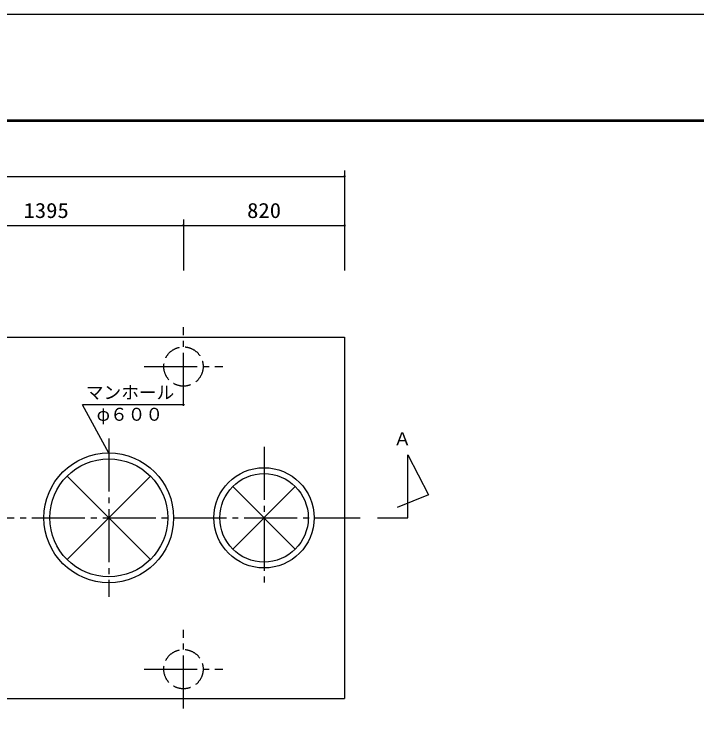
# Model space of a CAD drawing. Units: millimetres, scale not verified. Extents: x -8910 to 8910, y -6308 to 6308.
# Drawn here: x -3985 to -510, y 2741 to 6308 of the extents above; entities that cross this region are included whole.
import ezdxf
from ezdxf.enums import TextEntityAlignment as Align

# ---------------------------------------------------------------- set-up
doc = ezdxf.new("R2010")
doc.units = ezdxf.units.MM
doc.header["$LTSCALE"] = 30
doc.linetypes.add('CHAIN2', pattern=[12, 9, -1, 1, -1])
doc.linetypes.add('DASHED3', pattern=[4, 3, -1])
for name, color, linetype, lineweight in [('0-1_製作', 5, 'Continuous', 25), ('0-2_08', 2, 'CHAIN2', 25), ('0-5_空気管', 3, 'Continuous', 25), ('0-6_機器', 2, 'Continuous', 25), ('0-B_図面枠', 7, 'Continuous', 25), ('0-C_Axis_waku', 7, 'Continuous', 25)]:
    doc.layers.add(name, color=color, linetype=linetype, lineweight=lineweight)
doc.styles.add('ＭＳ ゴシック', font='')
doc.styles.get('ＭＳ ゴシック').set_extended_font_data('MS Gothic')

msp = doc.modelspace()

# ---------------------------------------------------------------- linework, layer by layer
at = {"layer": '0-1_製作', "color": 2}
for p, q in [((-2303.22, 5511.39), (-2303.22, 5231.39)), ((-3123.24, 5261.39), (-3123.24, 5001.54)), ((-2303.22, 5261.39), (-2303.22, 5001.54))]:
    msp.add_line(p, q, dxfattribs=at)
at = {"layer": '0-1_製作'}
for points in [[(-2303.22, 5481.39), (-2309.22, 5481.39), (-2309.21, 5481.76)], [(-2303.22, 5481.39), (-2309.18, 5480.64), (-2309.22, 5481.39)], [(-2303.22, 5481.39), (-2309.21, 5481.76), (-2309.12, 5482.51)], [(-2303.22, 5481.39), (-2309.03, 5479.9), (-2309.18, 5480.64)], [(-2303.22, 5481.39), (-2309.12, 5482.51), (-2308.93, 5483.24)], [(-2303.22, 5481.39), (-2308.8, 5479.18), (-2309.03, 5479.9)], [(-2303.22, 5481.39), (-2308.93, 5483.24), (-2308.65, 5483.94)], [(-2303.22, 5481.39), (-2308.48, 5478.5), (-2308.8, 5479.18)], [(-2303.22, 5481.39), (-2308.65, 5483.94), (-2308.29, 5484.6)], [(-2303.22, 5475.39), (-2308.48, 5478.5), (-2303.22, 5481.39)], [(-2303.22, 5475.39), (-2308.08, 5477.86), (-2308.48, 5478.5)], [(-2303.22, 5481.39), (-2308.29, 5484.6), (-2307.85, 5485.21)], [(-2303.22, 5475.39), (-2307.6, 5477.28), (-2308.08, 5477.86)], [(-2303.22, 5487.39), (-2307.85, 5485.21), (-2307.33, 5485.76)], [(-2303.22, 5481.39), (-2307.85, 5485.21), (-2303.22, 5487.39)], [(-2303.22, 5475.39), (-2307.05, 5476.76), (-2307.6, 5477.28)], [(-2303.22, 5487.39), (-2307.33, 5485.76), (-2303.98, 5487.34)], [(-2303.98, 5487.34), (-2307.33, 5485.76), (-2306.75, 5486.24)], [(-2303.22, 5475.39), (-2306.44, 5476.32), (-2307.05, 5476.76)], [(-2303.98, 5487.34), (-2306.75, 5486.24), (-2304.72, 5487.2)], [(-2304.72, 5487.2), (-2306.75, 5486.24), (-2306.11, 5486.65)], [(-2303.22, 5475.39), (-2305.78, 5475.96), (-2306.44, 5476.32)], [(-2304.72, 5487.2), (-2306.11, 5486.65), (-2305.43, 5486.97)], [(-2303.22, 5475.39), (-2305.08, 5475.68), (-2305.78, 5475.96)], [(-2303.22, 5475.39), (-2304.35, 5475.49), (-2305.08, 5475.68)], [(-2303.22, 5475.39), (-2303.6, 5475.4), (-2304.35, 5475.49)], [(-2302.85, 5487.38), (-2303.22, 5481.39), (-2303.22, 5487.39)], [(-2302.1, 5487.28), (-2303.22, 5481.39), (-2302.85, 5487.38)], [(-2301.37, 5487.09), (-2303.22, 5481.39), (-2302.1, 5487.28)], [(-2300.67, 5486.82), (-2303.22, 5481.39), (-2301.37, 5487.09)], [(-2300.01, 5486.45), (-2303.22, 5481.39), (-2300.67, 5486.82)], [(-2299.4, 5486.01), (-2303.22, 5481.39), (-2300.01, 5486.45)], [(-2298.85, 5485.5), (-2303.22, 5481.39), (-2299.4, 5486.01)], [(-2298.37, 5484.91), (-2303.22, 5481.39), (-2298.85, 5485.5)], [(-2297.97, 5484.28), (-2303.22, 5481.39), (-2298.37, 5484.91)], [(-2297.64, 5483.6), (-2303.22, 5481.39), (-2297.97, 5484.28)], [(-2297.64, 5483.6), (-2297.22, 5481.39), (-2303.22, 5481.39)], [(-2297.22, 5481.39), (-2303.22, 5475.39), (-2303.22, 5481.39)], [(-2297.24, 5481.01), (-2303.22, 5475.39), (-2297.22, 5481.39)], [(-2297.33, 5480.26), (-2303.22, 5475.39), (-2297.24, 5481.01)], [(-2297.52, 5479.53), (-2303.22, 5475.39), (-2297.33, 5480.26)], [(-2297.79, 5478.83), (-2303.22, 5475.39), (-2297.52, 5479.53)], [(-2298.16, 5478.17), (-2303.22, 5475.39), (-2297.79, 5478.83)], [(-2298.6, 5477.56), (-2303.22, 5475.39), (-2298.16, 5478.17)], [(-2299.12, 5477.01), (-2303.22, 5475.39), (-2298.6, 5477.56)], [(-2299.12, 5477.01), (-2302.47, 5475.44), (-2303.22, 5475.39)], [(-2299.7, 5476.53), (-2302.47, 5475.44), (-2299.12, 5477.01)], [(-2299.7, 5476.53), (-2301.73, 5475.58), (-2302.47, 5475.44)], [(-2300.33, 5476.13), (-2301.73, 5475.58), (-2299.7, 5476.53)], [(-2300.33, 5476.13), (-2301.01, 5475.81), (-2301.73, 5475.58)], [(-2297.41, 5482.88), (-2297.22, 5481.39), (-2297.64, 5483.6)], [(-2297.27, 5482.14), (-2297.22, 5481.39), (-2297.41, 5482.88)], [(-3123.24, 5231.39), (-3129.24, 5231.39), (-3129.23, 5231.76)], [(-3123.24, 5231.39), (-3129.2, 5230.64), (-3129.24, 5231.39)], [(-3123.24, 5231.39), (-3129.23, 5231.76), (-3129.14, 5232.51)], [(-3123.24, 5231.39), (-3129.06, 5229.9), (-3129.2, 5230.64)], [(-3123.24, 5231.39), (-3129.14, 5232.51), (-3128.95, 5233.24)], [(-3123.24, 5231.39), (-3128.82, 5229.18), (-3129.06, 5229.9)], [(-3123.24, 5231.39), (-3128.95, 5233.24), (-3128.67, 5233.94)], [(-3123.24, 5231.39), (-3128.5, 5228.5), (-3128.82, 5229.18)], [(-3123.24, 5237.39), (-3128.67, 5233.94), (-3128.31, 5234.6)], [(-3123.24, 5231.39), (-3128.67, 5233.94), (-3123.24, 5237.39)], [(-3123.24, 5231.39), (-3128.1, 5227.86), (-3128.5, 5228.5)], [(-3123.24, 5237.39), (-3128.31, 5234.6), (-3124, 5237.34)], [(-3124, 5237.34), (-3128.31, 5234.6), (-3127.87, 5235.21)], [(-3123.24, 5225.39), (-3128.1, 5227.86), (-3123.24, 5231.39)], [(-3123.24, 5225.39), (-3127.62, 5227.28), (-3128.1, 5227.86)], [(-3124, 5237.34), (-3127.87, 5235.21), (-3124.74, 5237.2)], [(-3124.74, 5237.2), (-3127.87, 5235.21), (-3127.35, 5235.76)], [(-3123.24, 5225.39), (-3127.07, 5226.76), (-3127.62, 5227.28)], [(-3124.74, 5237.2), (-3127.35, 5235.76), (-3125.45, 5236.97)], [(-3125.45, 5236.97), (-3127.35, 5235.76), (-3126.77, 5236.24)], [(-3123.24, 5225.39), (-3126.46, 5226.32), (-3127.07, 5226.76)], [(-3125.45, 5236.97), (-3126.77, 5236.24), (-3126.13, 5236.65)], [(-3123.24, 5225.39), (-3125.8, 5225.96), (-3126.46, 5226.32)], [(-3123.24, 5225.39), (-3125.1, 5225.68), (-3125.8, 5225.96)], [(-3123.24, 5225.39), (-3124.37, 5225.49), (-3125.1, 5225.68)], [(-3123.24, 5225.39), (-3123.62, 5225.4), (-3124.37, 5225.49)], [(-3122.87, 5237.38), (-3123.24, 5231.39), (-3123.24, 5237.39)], [(-3122.12, 5237.28), (-3123.24, 5231.39), (-3122.87, 5237.38)], [(-3121.39, 5237.09), (-3123.24, 5231.39), (-3122.12, 5237.28)], [(-3120.69, 5236.82), (-3123.24, 5231.39), (-3121.39, 5237.09)], [(-3120.03, 5236.45), (-3123.24, 5231.39), (-3120.69, 5236.82)], [(-3119.42, 5236.01), (-3123.24, 5231.39), (-3120.03, 5236.45)], [(-3118.87, 5235.5), (-3123.24, 5231.39), (-3119.42, 5236.01)], [(-3118.39, 5234.91), (-3123.24, 5231.39), (-3118.87, 5235.5)], [(-3117.99, 5234.28), (-3123.24, 5231.39), (-3118.39, 5234.91)], [(-3117.99, 5234.28), (-3117.24, 5231.39), (-3123.24, 5231.39)], [(-3117.24, 5231.39), (-3123.24, 5225.39), (-3123.24, 5231.39)], [(-3117.26, 5231.01), (-3123.24, 5225.39), (-3117.24, 5231.39)], [(-3117.35, 5230.26), (-3123.24, 5225.39), (-3117.26, 5231.01)], [(-3117.54, 5229.53), (-3123.24, 5225.39), (-3117.35, 5230.26)], [(-3117.81, 5228.83), (-3123.24, 5225.39), (-3117.54, 5229.53)], [(-3118.18, 5228.17), (-3123.24, 5225.39), (-3117.81, 5228.83)], [(-3118.18, 5228.17), (-3122.49, 5225.44), (-3123.24, 5225.39)], [(-3118.62, 5227.56), (-3122.49, 5225.44), (-3118.18, 5228.17)], [(-3118.62, 5227.56), (-3121.75, 5225.58), (-3122.49, 5225.44)], [(-3119.14, 5227.01), (-3121.75, 5225.58), (-3118.62, 5227.56)], [(-3119.14, 5227.01), (-3121.04, 5225.81), (-3121.75, 5225.58)], [(-3119.72, 5226.53), (-3121.04, 5225.81), (-3119.14, 5227.01)], [(-3119.72, 5226.53), (-3120.35, 5226.13), (-3121.04, 5225.81)], [(-3117.67, 5233.6), (-3117.24, 5231.39), (-3117.99, 5234.28)], [(-3117.43, 5232.88), (-3117.24, 5231.39), (-3117.67, 5233.6)], [(-3117.29, 5232.14), (-3117.24, 5231.39), (-3117.43, 5232.88)], [(-2303.22, 5231.39), (-2309.22, 5231.39), (-2309.21, 5231.76)], [(-2303.22, 5231.39), (-2309.18, 5230.64), (-2309.22, 5231.39)], [(-2303.22, 5231.39), (-2309.21, 5231.76), (-2309.12, 5232.51)], [(-2303.22, 5231.39), (-2309.03, 5229.9), (-2309.18, 5230.64)], [(-2303.22, 5231.39), (-2309.12, 5232.51), (-2308.93, 5233.24)], [(-2303.22, 5231.39), (-2308.8, 5229.18), (-2309.03, 5229.9)], [(-2303.22, 5231.39), (-2308.93, 5233.24), (-2308.65, 5233.94)], [(-2303.22, 5231.39), (-2308.48, 5228.5), (-2308.8, 5229.18)], [(-2303.22, 5231.39), (-2308.65, 5233.94), (-2308.29, 5234.6)], [(-2303.22, 5225.39), (-2308.48, 5228.5), (-2303.22, 5231.39)], [(-2303.22, 5225.39), (-2308.08, 5227.86), (-2308.48, 5228.5)], [(-2303.22, 5231.39), (-2308.29, 5234.6), (-2307.85, 5235.21)], [(-2303.22, 5225.39), (-2307.6, 5227.28), (-2308.08, 5227.86)], [(-2303.22, 5237.39), (-2307.85, 5235.21), (-2307.33, 5235.76)], [(-2303.22, 5231.39), (-2307.85, 5235.21), (-2303.22, 5237.39)], [(-2303.22, 5225.39), (-2307.05, 5226.76), (-2307.6, 5227.28)], [(-2303.22, 5237.39), (-2307.33, 5235.76), (-2303.98, 5237.34)], [(-2303.98, 5237.34), (-2307.33, 5235.76), (-2306.75, 5236.24)], [(-2303.22, 5225.39), (-2306.44, 5226.32), (-2307.05, 5226.76)], [(-2303.98, 5237.34), (-2306.75, 5236.24), (-2304.72, 5237.2)], [(-2304.72, 5237.2), (-2306.75, 5236.24), (-2306.11, 5236.65)], [(-2303.22, 5225.39), (-2305.78, 5225.96), (-2306.44, 5226.32)], [(-2304.72, 5237.2), (-2306.11, 5236.65), (-2305.43, 5236.97)], [(-2303.22, 5225.39), (-2305.08, 5225.68), (-2305.78, 5225.96)], [(-2303.22, 5225.39), (-2304.35, 5225.49), (-2305.08, 5225.68)], [(-2303.22, 5225.39), (-2303.6, 5225.4), (-2304.35, 5225.49)], [(-2302.85, 5237.38), (-2303.22, 5231.39), (-2303.22, 5237.39)], [(-2302.1, 5237.28), (-2303.22, 5231.39), (-2302.85, 5237.38)], [(-2301.37, 5237.09), (-2303.22, 5231.39), (-2302.1, 5237.28)], [(-2300.67, 5236.82), (-2303.22, 5231.39), (-2301.37, 5237.09)], [(-2300.01, 5236.45), (-2303.22, 5231.39), (-2300.67, 5236.82)], [(-2299.4, 5236.01), (-2303.22, 5231.39), (-2300.01, 5236.45)], [(-2298.85, 5235.5), (-2303.22, 5231.39), (-2299.4, 5236.01)], [(-2298.37, 5234.91), (-2303.22, 5231.39), (-2298.85, 5235.5)], [(-2297.97, 5234.28), (-2303.22, 5231.39), (-2298.37, 5234.91)], [(-2297.64, 5233.6), (-2303.22, 5231.39), (-2297.97, 5234.28)], [(-2297.64, 5233.6), (-2297.22, 5231.39), (-2303.22, 5231.39)], [(-2297.22, 5231.39), (-2303.22, 5225.39), (-2303.22, 5231.39)], [(-2297.24, 5231.01), (-2303.22, 5225.39), (-2297.22, 5231.39)], [(-2297.33, 5230.26), (-2303.22, 5225.39), (-2297.24, 5231.01)], [(-2297.52, 5229.53), (-2303.22, 5225.39), (-2297.33, 5230.26)], [(-2297.79, 5228.83), (-2303.22, 5225.39), (-2297.52, 5229.53)], [(-2298.16, 5228.17), (-2303.22, 5225.39), (-2297.79, 5228.83)], [(-2298.6, 5227.56), (-2303.22, 5225.39), (-2298.16, 5228.17)], [(-2299.12, 5227.01), (-2303.22, 5225.39), (-2298.6, 5227.56)], [(-2299.12, 5227.01), (-2302.47, 5225.44), (-2303.22, 5225.39)], [(-2299.7, 5226.53), (-2302.47, 5225.44), (-2299.12, 5227.01)], [(-2299.7, 5226.53), (-2301.73, 5225.58), (-2302.47, 5225.44)], [(-2300.33, 5226.13), (-2301.73, 5225.58), (-2299.7, 5226.53)], [(-2300.33, 5226.13), (-2301.01, 5225.81), (-2301.73, 5225.58)], [(-2297.41, 5232.88), (-2297.22, 5231.39), (-2297.64, 5233.6)], [(-2297.27, 5232.14), (-2297.22, 5231.39), (-2297.41, 5232.88)]]:
    msp.add_solid(points, dxfattribs=at)
at = {"layer": '0-2_08'}
for p, q in [((-3123.24, 4313.81), (-3123.24, 4713.81)), ((-3323.24, 4513.81), (-2923.24, 4513.81)), ((-3123.24, 2773.81), (-3123.24, 3173.81)), ((-3323.24, 2973.81), (-2923.24, 2973.81))]:
    msp.add_line(p, q, dxfattribs=at)
at = {"layer": '0-2_08', "linetype": 'DASHED3'}
for centre in [(-3123.24, 4513.81), (-3123.24, 2973.81)]:
    msp.add_circle(centre, 100, dxfattribs=at)
at = {"layer": '0-5_空気管', "color": 2}
for p, q in [((-6063.24, 5481.39), (-2303.22, 5481.39)), ((-4518.24, 5231.39), (-3123.24, 5231.39)), ((-3123.24, 5231.39), (-2303.22, 5231.39))]:
    msp.add_line(p, q, dxfattribs=at)
at = {"layer": '0-5_空気管'}
for p, q in [((-3117.62, 4318.39), (-3637.48, 4318.39)), ((-3503.23, 4073.49), (-3637.48, 4318.39)), ((-3715.36, 3531.68), (-3291.1, 3955.94)), ((-3715.36, 3955.94), (-3291.09, 3531.68)), ((-2872.32, 3902.91), (-2554.13, 3584.71)), ((-2872.32, 3584.71), (-2554.13, 3902.91)), ((-2136.57, 3743.81), (-1982.2, 3743.81))]:
    msp.add_line(p, q, dxfattribs=at)
at = {"layer": '0-5_空気管', "linetype": 'CHAIN2'}
for p, q in [((-3503.23, 4147.89), (-3503.23, 3341.25)), ((-2713.23, 4104.92), (-2713.23, 3394.44)), ((-6054.28, 3743.81), (-2224.1, 3743.81))]:
    msp.add_line(p, q, dxfattribs=at)
at = {"layer": '0-5_空気管'}
msp.add_lwpolyline([(-1982.2, 3743.81), (-1982.2, 4063.82), (-1875.88, 3860.16), (-2035.48, 3796.19)], dxfattribs=at)
for centre, radius in [((-3503.23, 3743.81), 330), ((-3503.23, 3743.81), 300), ((-2713.22, 3743.81), 255), ((-2713.22, 3743.81), 225)]:
    msp.add_circle(centre, radius, dxfattribs=at)
at = {"layer": '0-6_機器'}
for p, q in [((-6063.23, 4663.81), (-2303.22, 4663.81)), ((-2303.22, 4663.81), (-2303.22, 2823.81))]:
    msp.add_line(p, q, dxfattribs=at)
msp.add_lwpolyline([(-6063.23, 4663.81), (-6063.23, 2823.81), (-2303.22, 2823.81)], dxfattribs=at)
at = {"layer": '0-B_図面枠'}
msp.add_lwpolyline([(-8910, -6307.5), (-8910, 6307.5), (8910, 6307.5), (8910, -6307.5)], close=True, dxfattribs=at)
at = {"layer": '0-C_Axis_waku'}
for p, q in [((-7778.4, 5769.9), (8408.4, 5769.9)), ((-7777.8, 5769.3), (8407.8, 5769.3)), ((-7777.2, 5768.7), (8407.2, 5768.7)), ((-7776.6, 5768.1), (8406.6, 5768.1)), ((-7776, 5767.5), (8406, 5767.5)), ((-7775.4, 5766.9), (8405.4, 5766.9)), ((-7774.8, 5766.3), (8404.8, 5766.3)), ((-7774.2, 5765.7), (8404.2, 5765.7)), ((-7773.6, 5765.1), (8403.6, 5765.1)), ((-7773, 5764.5), (8403, 5764.5)), ((-7772.4, 5763.9), (8402.4, 5763.9)), ((-7771.8, 5763.3), (8401.8, 5763.3)), ((-7771.2, 5762.7), (8401.2, 5762.7)), ((-7770.6, 5762.1), (8400.6, 5762.1)), ((-7770, 5761.5), (8400, 5761.5))]:
    msp.add_line(p, q, dxfattribs=at)

# ---------------------------------------------------------------- texts
at = {"layer": '0-1_製作', "color": 4, "style": 'ＭＳ ゴシック', "width": 1.1}
for s, p in [('1395', (-3936.99, 5246.39)), ('820', (-2799.48, 5246.39))]:
    msp.add_text(s, height=76.98, dxfattribs=at).set_placement(p, align=Align.BOTTOM_LEFT)
at = {"layer": '0-5_空気管', "color": 4, "style": 'ＭＳ ゴシック'}
for s, p in [('マンホール', (-3619.89, 4328.94)), ('φ６００', (-3565.01, 4217.91)), ('Ａ', (-2054.27, 4093.2))]:
    msp.add_text(s, height=65.98, dxfattribs=at).set_placement(p, align=Align.BOTTOM_LEFT)

doc.saveas('drawing.dxf')
